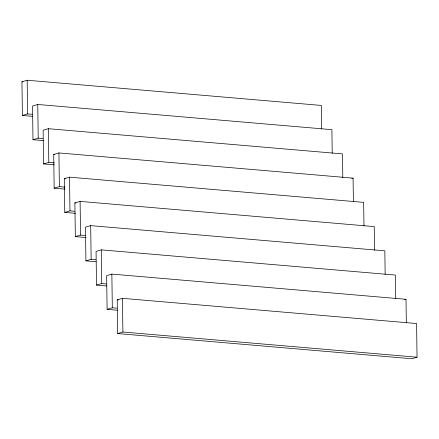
<?xml version="1.0" encoding="UTF-8"?>
<svg xmlns="http://www.w3.org/2000/svg" width="439" height="439" viewBox="0 0 439 439"><rect width="100%" height="100%" fill="white"/><g stroke="black" fill="none" stroke-linecap="round" stroke-linejoin="round"><path stroke-width="0.66" d="M32.618 116.346L22.405 115.473L21.95 81.786L27.169 80.238L321.315 105.437L321.633 129.022M332.219 153.255L331.9 129.67L37.754 104.471L32.535 106.013L32.991 139.706L43.713 140.623M22.405 115.473L27.619 113.931L32.217 114.321M342.804 177.488L342.491 153.902L48.339 128.704L43.121 130.246L43.576 163.934L54.304 164.855M32.991 139.706L38.204 138.159L42.802 138.554M64.89 189.088L54.162 188.166L53.712 154.479L58.925 152.937L353.077 178.135L353.395 201.715M43.576 163.934L48.795 162.392L54.409 162.874M75.475 213.321L64.752 212.399L64.297 178.711L69.516 177.169L363.662 202.368L363.98 225.948M54.162 188.166L59.38 186.624L64.999 187.107M86.06 237.554L75.338 236.632L74.882 202.944L80.101 201.402L374.247 226.601L374.566 250.181M64.752 212.399L69.966 210.857L74.564 211.252M385.151 274.413L384.838 250.834L90.686 225.635L85.468 227.177L85.923 260.865L96.136 261.737M75.338 236.632L80.551 235.09L85.15 235.485M395.742 298.646L395.424 275.066L101.272 249.868L96.059 251.41L96.509 285.098L106.726 285.97M351.771 178.519L353.077 178.135M85.923 260.865L91.142 259.323L95.735 259.718M406.327 322.879L406.009 299.294L111.857 274.095L106.644 275.643L107.1 309.33L117.312 310.203M96.509 285.098L101.727 283.556L106.326 283.945M117.229 299.87L122.448 298.328L416.595 323.527L417.05 357.214L411.831 358.762L117.685 333.563L117.229 299.87L118.25 299.958M107.1 309.33L112.313 307.788L116.911 308.178M117.685 333.563L122.898 332.016L417.05 357.214M404.703 299.683L406.009 299.294M21.95 81.786L22.971 81.868M53.712 154.479L54.732 154.566M64.297 178.711L65.318 178.799M74.882 202.944L75.903 203.032M122.448 298.328L122.898 332.016M111.857 274.095L112.313 307.788M101.272 249.868L101.727 283.556M90.686 225.635L91.142 259.323M80.101 201.402L80.551 235.09M69.516 177.169L69.966 210.857M58.925 152.937L59.38 186.624M48.339 128.704L48.795 162.392M37.754 104.471L38.204 138.159M27.169 80.238L27.619 113.931"/></g></svg>
